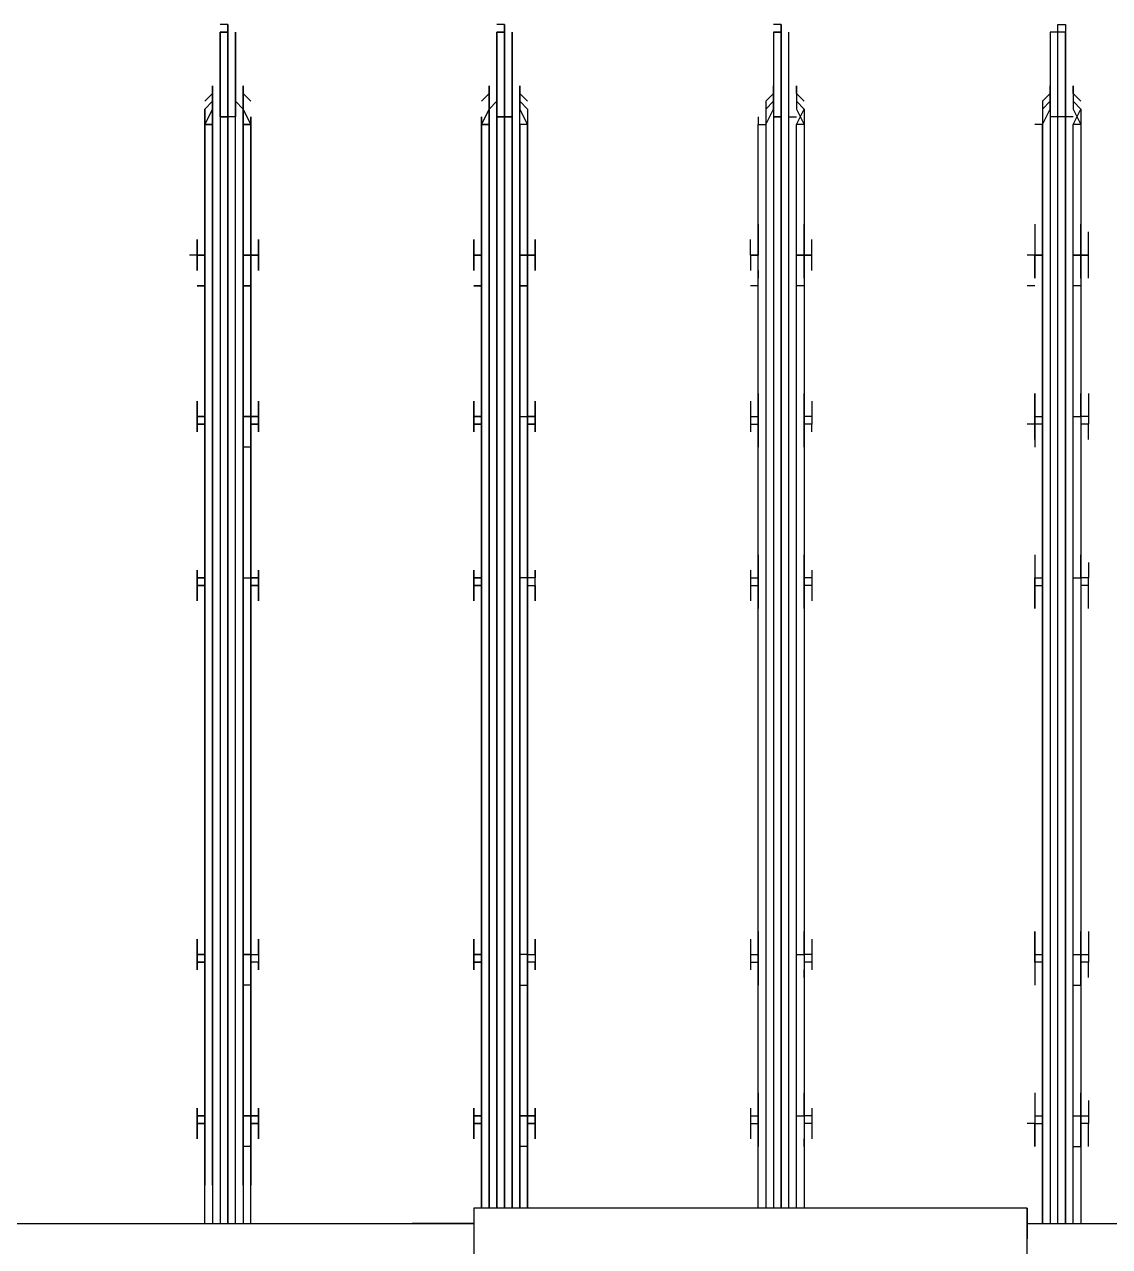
# Model space of a CAD drawing. Header units: metres. Extents: x 530177 to 530565, y 2673484 to 2673812.
# Drawn here: x 530376.4426 to 530376.6379, y 2673647.2931 to 2673647.5131 of the extents above; entities that cross this region are included whole.
import ezdxf

# ---------------------------------------------------------------- set-up
doc = ezdxf.new("R2010")
doc.units = ezdxf.units.M
doc.layers.add('IDT', color=7, linetype='Continuous')

# ---------------------------------------------------------------- blocks, each defined once
blk = doc.blocks.new('IDT')
at = {"layer": 'IDT', "color": 0, "lineweight": 25}
for p, q in [((17.21622, 9.45834), (17.21622, 9.36291)), ((17.3158, 9.36291), (17.3158, 9.45834)), ((17.21622, 9.36291), (17.21622, 9.36844)), ((17.3158, 9.36291), (17.3158, 9.36844)), ((17.21622, 9.36567), (16.90086, 9.36567)), ((17.20653, 9.16788), (17.20653, 9.36567)), ((17.20792, 9.36567), (17.20792, 9.16788)), ((17.2093, 9.1665), (17.2093, 9.36567)), ((17.2093, 9.36567), (17.2093, 9.1665)), ((17.21068, 9.36567), (17.21068, 9.1665)), ((17.21207, 9.1665), (17.21207, 9.36567)), ((17.21345, 9.16788), (17.21345, 9.36567)), ((17.21345, 9.36567), (17.21345, 9.16788)), ((17.78054, 9.36567), (17.3158, 9.36567)), ((17.3158, 9.36567), (17.32687, 9.36567)), ((17.35591, 9.36567), (17.35591, 9.16788)), ((17.3573, 9.16788), (17.3573, 9.36567)), ((17.35868, 9.36567), (17.35868, 9.1665)), ((17.36006, 9.36567), (17.36006, 9.1665)), ((17.36006, 9.1665), (17.36006, 9.36567)), ((17.36145, 9.1665), (17.36145, 9.36567)), ((17.36283, 9.16788), (17.36283, 9.36567)), ((17.36421, 9.36567), (17.36421, 9.16788)), ((17.21622, 9.36291), (17.3158, 9.36291)), ((17.25633, 9.16788), (17.25633, 9.36291)), ((17.25771, 9.36291), (17.25771, 9.16788)), ((17.25909, 9.36291), (17.25909, 9.1665)), ((17.26048, 9.36291), (17.26048, 9.1665)), ((17.26048, 9.1665), (17.26048, 9.36291)), ((17.26186, 9.1665), (17.26186, 9.36291)), ((17.26324, 9.16788), (17.26324, 9.36291)), ((17.26463, 9.36291), (17.26463, 9.16788)), ((17.30612, 9.36291), (17.30612, 9.16788)), ((17.30612, 9.16788), (17.30612, 9.36291)), ((17.3075, 9.16788), (17.3075, 9.36291)), ((17.3075, 9.36291), (17.3075, 9.16788)), ((17.30889, 9.1665), (17.30889, 9.36291)), ((17.30889, 9.36291), (17.30889, 9.1665)), ((17.31027, 9.36291), (17.31027, 9.1665)), ((17.31027, 9.1665), (17.31027, 9.36291)), ((17.31027, 9.36291), (17.31027, 9.1665)), ((17.31027, 9.1665), (17.31027, 9.36291)), ((17.31165, 9.1665), (17.31165, 9.36291)), ((17.31165, 9.36291), (17.31165, 9.1665)), ((17.31304, 9.16788), (17.31304, 9.36291)), ((17.31304, 9.36291), (17.31304, 9.16788)), ((17.31442, 9.16788), (17.31442, 9.36291)), ((17.31442, 9.36291), (17.31442, 9.16788)), ((17.35591, 9.16788), (17.35591, 9.35876)), ((17.3573, 9.35876), (17.3573, 9.16788)), ((17.35868, 9.35876), (17.35868, 9.1665)), ((17.36006, 9.35876), (17.36006, 9.1665)), ((17.36006, 9.1665), (17.36006, 9.35876)), ((17.36145, 9.1665), (17.36145, 9.35876)), ((17.36283, 9.35876), (17.36283, 9.16788)), ((17.36421, 9.16788), (17.36421, 9.35876)), ((17.20515, 9.35184), (17.20515, 9.35046)), ((17.20792, 9.35184), (17.20653, 9.35184)), ((17.20653, 9.35184), (17.20653, 9.34769)), ((17.21483, 9.35184), (17.21483, 9.35046)), ((17.21483, 9.34769), (17.21483, 9.35184)), ((17.25633, 9.34769), (17.25633, 9.35184)), ((17.25633, 9.35184), (17.25633, 9.35046)), ((17.26463, 9.34769), (17.26463, 9.35184)), ((17.26463, 9.35184), (17.26463, 9.35046)), ((17.30612, 9.35184), (17.3075, 9.35184)), ((17.30612, 9.34631), (17.30612, 9.35184)), ((17.30612, 9.35184), (17.30612, 9.35046)), ((17.30612, 9.35046), (17.30612, 9.35184)), ((17.30612, 9.35184), (17.30612, 9.34769)), ((17.31442, 9.35184), (17.31442, 9.34769)), ((17.31442, 9.34769), (17.31442, 9.35184)), ((17.31442, 9.35184), (17.31442, 9.35046)), ((17.31442, 9.35046), (17.31442, 9.35184)), ((17.35591, 9.35184), (17.3573, 9.35184)), ((17.35591, 9.34631), (17.35591, 9.35184)), ((17.35591, 9.35184), (17.35591, 9.35046)), ((17.35591, 9.35046), (17.35591, 9.35184)), ((17.35591, 9.35184), (17.35591, 9.34769)), ((17.36421, 9.35184), (17.36421, 9.35046)), ((17.36421, 9.35046), (17.36421, 9.35184)), ((17.36421, 9.35184), (17.36421, 9.34769)), ((17.36421, 9.34769), (17.36421, 9.35184)), ((17.20515, 9.35046), (17.20515, 9.34769)), ((17.21483, 9.35046), (17.21483, 9.34769)), ((17.25494, 9.34769), (17.25494, 9.35046)), ((17.26601, 9.34769), (17.26601, 9.35046)), ((17.30474, 9.35046), (17.30474, 9.34769)), ((17.30474, 9.34769), (17.30474, 9.35046)), ((17.3158, 9.35046), (17.3158, 9.34769)), ((17.3158, 9.34769), (17.3158, 9.35046)), ((17.35453, 9.35046), (17.35453, 9.34769)), ((17.35453, 9.34769), (17.35453, 9.35046)), ((17.3656, 9.35046), (17.3656, 9.34769)), ((17.3656, 9.34769), (17.3656, 9.35046)), ((17.20515, 9.34631), (17.20515, 9.34769)), ((17.20515, 9.34769), (17.20653, 9.34769)), ((17.20653, 9.34769), (17.20653, 9.34631)), ((17.21483, 9.34769), (17.21345, 9.34769)), ((17.21483, 9.34631), (17.21483, 9.34769)), ((17.21483, 9.34631), (17.21483, 9.34769)), ((17.21483, 9.34769), (17.21622, 9.34769)), ((17.25494, 9.34631), (17.25494, 9.34769)), ((17.25494, 9.34769), (17.25633, 9.34769)), ((17.25633, 9.34631), (17.25633, 9.34769)), ((17.26463, 9.34631), (17.26463, 9.34769)), ((17.26601, 9.34769), (17.26463, 9.34769)), ((17.26601, 9.34631), (17.26601, 9.34769)), ((17.30612, 9.34769), (17.30474, 9.34769)), ((17.30474, 9.34769), (17.30474, 9.34631)), ((17.30474, 9.34631), (17.30474, 9.34769)), ((17.30474, 9.34769), (17.30612, 9.34769)), ((17.30612, 9.34769), (17.30612, 9.34631)), ((17.31442, 9.34631), (17.31442, 9.34769)), ((17.31442, 9.34769), (17.3158, 9.34769)), ((17.3158, 9.34769), (17.31442, 9.34769)), ((17.31442, 9.34769), (17.31442, 9.34631)), ((17.3158, 9.34769), (17.3158, 9.34631)), ((17.3158, 9.34631), (17.3158, 9.34769)), ((17.35591, 9.34769), (17.35453, 9.34769)), ((17.35453, 9.34769), (17.35453, 9.34631)), ((17.35453, 9.34631), (17.35453, 9.34769)), ((17.35453, 9.34769), (17.35591, 9.34769)), ((17.35591, 9.34769), (17.35591, 9.34631)), ((17.36421, 9.34769), (17.3656, 9.34769)), ((17.3656, 9.34769), (17.36421, 9.34769)), ((17.36421, 9.34769), (17.36421, 9.34631)), ((17.36421, 9.34631), (17.36421, 9.34769)), ((17.3656, 9.34769), (17.3656, 9.34631)), ((17.3656, 9.34631), (17.3656, 9.34769)), ((17.20653, 9.34631), (17.20515, 9.34631)), ((17.20515, 9.34493), (17.20515, 9.34631)), ((17.20515, 9.34354), (17.20515, 9.34493)), ((17.20792, 9.34631), (17.20653, 9.34631)), ((17.20653, 9.34631), (17.20653, 9.34216)), ((17.21483, 9.34631), (17.21345, 9.34631)), ((17.21483, 9.34216), (17.21483, 9.34631)), ((17.21483, 9.34493), (17.21483, 9.34631)), ((17.21483, 9.34354), (17.21483, 9.34493)), ((17.25494, 9.34493), (17.25494, 9.34631)), ((17.25494, 9.34631), (17.25633, 9.34631)), ((17.25771, 9.34631), (17.25633, 9.34631)), ((17.25633, 9.34631), (17.25633, 9.34216)), ((17.25633, 9.34493), (17.25633, 9.34354)), ((17.26463, 9.34216), (17.26463, 9.34631)), ((17.26601, 9.34631), (17.26463, 9.34631)), ((17.26463, 9.34354), (17.26463, 9.34493)), ((17.26601, 9.34493), (17.26601, 9.34631)), ((17.30474, 9.34631), (17.30474, 9.34493)), ((17.30474, 9.34493), (17.30474, 9.34631)), ((17.30474, 9.34631), (17.30612, 9.34631)), ((17.30612, 9.34631), (17.30474, 9.34631)), ((17.3075, 9.34631), (17.30612, 9.34631)), ((17.30612, 9.34631), (17.30612, 9.34216)), ((17.30612, 9.34216), (17.30612, 9.34631)), ((17.30612, 9.34631), (17.3075, 9.34631)), ((17.30612, 9.34354), (17.30612, 9.34493)), ((17.30612, 9.34493), (17.30612, 9.34354)), ((17.31442, 9.34631), (17.31442, 9.34216)), ((17.31442, 9.34216), (17.31442, 9.34631)), ((17.31442, 9.34631), (17.3158, 9.34631)), ((17.3158, 9.34631), (17.31442, 9.34631)), ((17.31442, 9.34493), (17.31442, 9.34354)), ((17.31442, 9.34354), (17.31442, 9.34493)), ((17.3158, 9.34631), (17.3158, 9.34493)), ((17.3158, 9.34493), (17.3158, 9.34631)), ((17.35453, 9.34631), (17.35453, 9.34493)), ((17.35453, 9.34493), (17.35453, 9.34631)), ((17.35453, 9.34631), (17.35591, 9.34631)), ((17.35591, 9.34631), (17.35453, 9.34631)), ((17.3573, 9.34631), (17.35591, 9.34631)), ((17.35591, 9.34631), (17.35591, 9.34216)), ((17.35591, 9.34216), (17.35591, 9.34631)), ((17.35591, 9.34631), (17.3573, 9.34631)), ((17.35591, 9.34354), (17.35591, 9.34493)), ((17.35591, 9.34493), (17.35591, 9.34354)), ((17.36421, 9.34631), (17.3656, 9.34631)), ((17.3656, 9.34631), (17.36421, 9.34631)), ((17.36421, 9.34631), (17.36421, 9.34216)), ((17.36421, 9.34216), (17.36421, 9.34631)), ((17.36421, 9.34493), (17.36421, 9.34354)), ((17.36421, 9.34354), (17.36421, 9.34493)), ((17.3656, 9.34631), (17.3656, 9.34493)), ((17.3656, 9.34493), (17.3656, 9.34631)), ((17.20792, 9.3228), (17.20653, 9.3228)), ((17.20653, 9.3228), (17.20653, 9.31865)), ((17.21483, 9.31865), (17.21483, 9.3228)), ((17.25633, 9.31865), (17.25633, 9.3228)), ((17.26463, 9.31865), (17.26463, 9.3228)), ((17.3075, 9.3228), (17.30612, 9.3228)), ((17.30612, 9.3228), (17.30612, 9.31865)), ((17.30612, 9.31865), (17.30612, 9.3228)), ((17.31442, 9.31726), (17.31442, 9.3228)), ((17.31442, 9.3228), (17.31442, 9.31726)), ((17.35591, 9.31865), (17.35591, 9.3228)), ((17.35591, 9.3228), (17.35591, 9.31865)), ((17.35591, 9.3228), (17.3573, 9.3228)), ((17.36421, 9.3228), (17.36421, 9.31865)), ((17.36421, 9.31865), (17.36421, 9.3228)), ((17.20515, 9.32141), (17.20515, 9.32003)), ((17.21483, 9.32003), (17.21483, 9.32141)), ((17.25633, 9.32141), (17.25633, 9.32003)), ((17.26463, 9.32003), (17.26463, 9.32141)), ((17.30612, 9.32003), (17.30612, 9.32141)), ((17.30612, 9.32141), (17.30612, 9.32003)), ((17.31442, 9.32141), (17.31442, 9.32003)), ((17.31442, 9.32003), (17.31442, 9.32141)), ((17.35591, 9.32003), (17.35591, 9.32141)), ((17.35591, 9.32141), (17.35591, 9.32003)), ((17.36421, 9.32141), (17.36421, 9.32003)), ((17.36421, 9.32003), (17.36421, 9.32141)), ((17.20515, 9.32003), (17.20515, 9.31865)), ((17.20515, 9.31726), (17.20515, 9.31865)), ((17.20515, 9.31865), (17.20653, 9.31865)), ((17.20653, 9.31865), (17.20653, 9.31726)), ((17.21345, 9.31865), (17.21483, 9.31865)), ((17.21483, 9.31865), (17.21483, 9.32003)), ((17.21483, 9.31865), (17.21483, 9.31726)), ((17.21483, 9.31726), (17.21483, 9.31865)), ((17.25494, 9.31865), (17.25494, 9.32003)), ((17.25494, 9.31726), (17.25494, 9.31865)), ((17.25494, 9.31865), (17.25633, 9.31865)), ((17.25633, 9.31726), (17.25633, 9.31865)), ((17.26463, 9.31726), (17.26463, 9.31865)), ((17.26601, 9.31865), (17.26463, 9.31865)), ((17.26601, 9.31865), (17.26601, 9.32003)), ((17.26601, 9.31726), (17.26601, 9.31865)), ((17.30474, 9.32003), (17.30474, 9.31865)), ((17.30474, 9.31865), (17.30474, 9.32003)), ((17.30474, 9.31726), (17.30474, 9.31865)), ((17.30474, 9.31865), (17.30612, 9.31865)), ((17.30474, 9.31726), (17.30474, 9.31865)), ((17.30474, 9.31865), (17.30612, 9.31865)), ((17.30612, 9.31865), (17.30612, 9.31726)), ((17.30612, 9.31865), (17.30612, 9.31726)), ((17.31442, 9.31865), (17.3158, 9.31865)), ((17.3158, 9.31865), (17.31442, 9.31865)), ((17.3158, 9.32003), (17.3158, 9.31865)), ((17.3158, 9.31865), (17.3158, 9.32003)), ((17.3158, 9.31865), (17.3158, 9.31726)), ((17.3158, 9.31726), (17.3158, 9.31865)), ((17.35453, 9.32003), (17.35453, 9.31865)), ((17.35453, 9.31865), (17.35453, 9.32003)), ((17.35453, 9.31726), (17.35453, 9.31865)), ((17.35453, 9.31865), (17.35591, 9.31865)), ((17.35453, 9.31726), (17.35453, 9.31865)), ((17.35453, 9.31865), (17.35591, 9.31865)), ((17.35591, 9.31865), (17.35591, 9.31726)), ((17.35591, 9.31865), (17.35591, 9.31726)), ((17.36421, 9.31311), (17.36421, 9.31865)), ((17.36421, 9.31865), (17.3656, 9.31865)), ((17.3656, 9.31865), (17.36421, 9.31865)), ((17.36421, 9.31865), (17.36421, 9.31726)), ((17.3656, 9.32003), (17.3656, 9.31865)), ((17.3656, 9.31865), (17.3656, 9.32003)), ((17.3656, 9.31865), (17.3656, 9.31726)), ((17.3656, 9.31726), (17.3656, 9.31865)), ((17.20653, 9.31726), (17.20515, 9.31726)), ((17.20515, 9.3145), (17.20515, 9.31726)), ((17.20792, 9.31726), (17.20653, 9.31726)), ((17.20653, 9.31726), (17.20653, 9.31311)), ((17.21483, 9.31726), (17.21345, 9.31726)), ((17.21483, 9.31726), (17.21483, 9.3145)), ((17.21483, 9.31311), (17.21483, 9.31726)), ((17.25494, 9.3145), (17.25494, 9.31726)), ((17.25494, 9.31726), (17.25633, 9.31726)), ((17.25771, 9.31726), (17.25633, 9.31726)), ((17.25633, 9.31726), (17.25633, 9.31311)), ((17.26463, 9.31311), (17.26463, 9.31726)), ((17.26601, 9.31726), (17.26463, 9.31726)), ((17.26601, 9.3145), (17.26601, 9.31726)), ((17.30612, 9.31726), (17.30474, 9.31726)), ((17.30474, 9.31726), (17.30474, 9.3145)), ((17.30474, 9.3145), (17.30474, 9.31726)), ((17.30612, 9.31726), (17.30474, 9.31726)), ((17.30612, 9.31726), (17.3075, 9.31726)), ((17.30612, 9.31726), (17.30612, 9.31311)), ((17.30612, 9.31311), (17.30612, 9.31726)), ((17.31442, 9.31726), (17.31442, 9.31311)), ((17.31442, 9.31311), (17.31442, 9.31726)), ((17.31442, 9.31726), (17.3158, 9.31726)), ((17.3158, 9.31726), (17.31442, 9.31726)), ((17.3158, 9.31726), (17.3158, 9.3145)), ((17.3158, 9.3145), (17.3158, 9.31726)), ((17.35591, 9.31726), (17.35453, 9.31726)), ((17.35453, 9.31726), (17.35453, 9.3145)), ((17.35453, 9.3145), (17.35453, 9.31726)), ((17.35591, 9.31726), (17.35453, 9.31726)), ((17.3573, 9.31726), (17.35591, 9.31726)), ((17.35591, 9.31726), (17.3573, 9.31726)), ((17.35591, 9.31311), (17.35591, 9.31726)), ((17.35591, 9.31726), (17.35591, 9.31311)), ((17.36421, 9.31726), (17.36421, 9.31311)), ((17.36421, 9.31726), (17.3656, 9.31726)), ((17.3656, 9.31726), (17.36421, 9.31726)), ((17.3656, 9.31726), (17.3656, 9.3145)), ((17.3656, 9.3145), (17.3656, 9.31726)), ((17.20515, 9.31311), (17.20515, 9.3145)), ((17.21483, 9.3145), (17.21483, 9.31311)), ((17.25633, 9.31311), (17.25633, 9.3145)), ((17.26463, 9.3145), (17.26463, 9.31311)), ((17.30612, 9.31311), (17.30612, 9.3145)), ((17.30612, 9.3145), (17.30612, 9.31311)), ((17.31442, 9.31311), (17.31442, 9.3145)), ((17.31442, 9.3145), (17.31442, 9.31311)), ((17.35591, 9.31311), (17.35591, 9.3145)), ((17.35591, 9.3145), (17.35591, 9.31311)), ((17.36421, 9.31311), (17.36421, 9.3145)), ((17.36421, 9.3145), (17.36421, 9.31311)), ((17.20515, 9.25502), (17.20515, 9.25364)), ((17.20653, 9.25087), (17.20653, 9.25502)), ((17.21483, 9.25087), (17.21483, 9.25502)), ((17.21483, 9.25502), (17.21483, 9.25364)), ((17.25633, 9.25364), (17.25633, 9.25502)), ((17.25633, 9.25502), (17.25633, 9.25087)), ((17.26463, 9.25087), (17.26463, 9.25502)), ((17.26463, 9.25502), (17.26463, 9.25364)), ((17.30612, 9.25087), (17.30612, 9.25502)), ((17.30612, 9.25502), (17.30612, 9.25364)), ((17.30612, 9.25364), (17.30612, 9.25502)), ((17.30612, 9.25502), (17.30612, 9.25087)), ((17.31442, 9.25502), (17.31442, 9.25364)), ((17.31442, 9.25364), (17.31442, 9.25502)), ((17.31442, 9.25087), (17.31442, 9.25502)), ((17.31442, 9.25502), (17.31442, 9.24949)), ((17.35591, 9.25087), (17.35591, 9.25502)), ((17.35591, 9.25502), (17.35591, 9.25364)), ((17.35591, 9.25364), (17.35591, 9.25502)), ((17.35591, 9.25502), (17.35591, 9.25087)), ((17.36421, 9.25502), (17.36421, 9.25364)), ((17.36421, 9.25364), (17.36421, 9.25502)), ((17.36421, 9.24949), (17.36421, 9.25502)), ((17.36421, 9.25502), (17.36421, 9.24949)), ((17.20515, 9.25364), (17.20515, 9.25087)), ((17.21483, 9.25364), (17.21483, 9.24949)), ((17.25494, 9.25087), (17.25494, 9.25364)), ((17.26601, 9.25087), (17.26601, 9.25364)), ((17.30474, 9.25087), (17.30474, 9.25364)), ((17.30474, 9.25364), (17.30474, 9.25087)), ((17.3158, 9.25364), (17.3158, 9.25087)), ((17.3158, 9.25087), (17.3158, 9.25364)), ((17.35453, 9.25364), (17.35453, 9.25087)), ((17.35453, 9.25087), (17.35453, 9.25364)), ((17.3656, 9.25364), (17.3656, 9.25087)), ((17.3656, 9.25087), (17.3656, 9.25364)), ((17.20515, 9.25087), (17.20515, 9.24949)), ((17.20515, 9.25087), (17.20653, 9.25087)), ((17.20653, 9.24949), (17.20653, 9.25087)), ((17.21483, 9.25087), (17.21345, 9.25087)), ((17.21483, 9.24949), (17.21483, 9.25087)), ((17.25494, 9.24949), (17.25494, 9.25087)), ((17.25494, 9.25087), (17.25633, 9.25087)), ((17.25633, 9.25087), (17.25633, 9.24949)), ((17.26463, 9.24949), (17.26463, 9.25087)), ((17.26601, 9.25087), (17.26463, 9.25087)), ((17.26601, 9.24949), (17.26601, 9.25087)), ((17.30612, 9.25087), (17.30474, 9.25087)), ((17.30474, 9.25087), (17.30474, 9.24949)), ((17.30612, 9.25087), (17.30474, 9.25087)), ((17.30474, 9.25087), (17.30474, 9.24949)), ((17.30612, 9.24949), (17.30612, 9.25087)), ((17.30612, 9.24949), (17.30612, 9.25087)), ((17.31442, 9.24949), (17.31442, 9.25087)), ((17.31442, 9.25087), (17.3158, 9.25087)), ((17.3158, 9.25087), (17.31442, 9.25087)), ((17.3158, 9.25087), (17.3158, 9.24949)), ((17.3158, 9.24949), (17.3158, 9.25087)), ((17.35591, 9.25087), (17.35453, 9.25087)), ((17.35453, 9.25087), (17.35453, 9.24949)), ((17.35453, 9.24949), (17.35453, 9.25087)), ((17.35453, 9.25087), (17.35591, 9.25087)), ((17.35591, 9.24949), (17.35591, 9.25087)), ((17.35591, 9.25087), (17.35591, 9.24949)), ((17.36421, 9.25087), (17.3656, 9.25087)), ((17.3656, 9.25087), (17.36421, 9.25087)), ((17.3656, 9.25087), (17.3656, 9.24949)), ((17.3656, 9.24949), (17.3656, 9.25087)), ((17.20515, 9.24949), (17.20653, 9.24949)), ((17.20515, 9.24811), (17.20515, 9.24949)), ((17.20515, 9.24672), (17.20515, 9.24811)), ((17.20792, 9.24949), (17.20653, 9.24949)), ((17.20653, 9.24949), (17.20653, 9.24534)), ((17.21483, 9.24949), (17.21345, 9.24949)), ((17.21483, 9.24534), (17.21483, 9.24949)), ((17.21483, 9.24811), (17.21483, 9.24949)), ((17.21483, 9.24672), (17.21483, 9.24811)), ((17.25494, 9.24811), (17.25494, 9.24949)), ((17.25494, 9.24949), (17.25633, 9.24949)), ((17.25633, 9.24949), (17.25633, 9.24534)), ((17.25633, 9.24811), (17.25633, 9.24672)), ((17.26463, 9.24534), (17.26463, 9.24949)), ((17.26601, 9.24949), (17.26463, 9.24949)), ((17.26463, 9.24672), (17.26463, 9.24811)), ((17.26601, 9.24811), (17.26601, 9.24949)), ((17.30474, 9.24949), (17.30474, 9.24811)), ((17.30474, 9.24811), (17.30474, 9.24949)), ((17.30474, 9.24949), (17.30612, 9.24949)), ((17.30474, 9.24949), (17.30612, 9.24949)), ((17.30612, 9.24949), (17.30612, 9.24534)), ((17.30612, 9.24534), (17.30612, 9.24949)), ((17.30612, 9.24949), (17.3075, 9.24949)), ((17.30612, 9.24672), (17.30612, 9.24811)), ((17.30612, 9.24811), (17.30612, 9.24672)), ((17.31442, 9.24949), (17.31442, 9.24534)), ((17.31442, 9.24534), (17.31442, 9.24949)), ((17.31442, 9.24949), (17.3158, 9.24949)), ((17.3158, 9.24949), (17.31442, 9.24949)), ((17.31442, 9.24811), (17.31442, 9.24672)), ((17.31442, 9.24672), (17.31442, 9.24811)), ((17.3158, 9.24949), (17.3158, 9.24811)), ((17.3158, 9.24811), (17.3158, 9.24949)), ((17.35591, 9.24949), (17.35453, 9.24949)), ((17.35453, 9.24949), (17.35453, 9.24811)), ((17.35453, 9.24811), (17.35453, 9.24949)), ((17.35453, 9.24949), (17.35591, 9.24949)), ((17.3573, 9.24949), (17.35591, 9.24949)), ((17.35591, 9.24949), (17.35591, 9.24534)), ((17.35591, 9.24534), (17.35591, 9.24949)), ((17.35591, 9.24672), (17.35591, 9.24811)), ((17.35591, 9.24811), (17.35591, 9.24672)), ((17.36421, 9.24949), (17.36421, 9.24534)), ((17.36421, 9.24534), (17.36421, 9.24949)), ((17.36421, 9.24949), (17.3656, 9.24949)), ((17.3656, 9.24949), (17.36421, 9.24949)), ((17.36421, 9.24811), (17.36421, 9.24672)), ((17.36421, 9.24672), (17.36421, 9.24811)), ((17.3656, 9.24949), (17.3656, 9.24811)), ((17.3656, 9.24811), (17.3656, 9.24949)), ((17.20653, 9.22044), (17.20653, 9.22598)), ((17.21483, 9.22183), (17.21483, 9.22598)), ((17.25633, 9.22598), (17.25633, 9.22183)), ((17.26463, 9.22183), (17.26463, 9.22598)), ((17.30612, 9.22183), (17.30612, 9.22598)), ((17.30612, 9.22598), (17.30612, 9.22044)), ((17.31442, 9.22183), (17.31442, 9.22598)), ((17.31442, 9.22598), (17.31442, 9.22044)), ((17.35591, 9.22598), (17.35591, 9.22183)), ((17.35591, 9.22183), (17.35591, 9.22598)), ((17.35591, 9.22598), (17.3573, 9.22598)), ((17.36421, 9.22183), (17.36421, 9.22598)), ((17.36421, 9.22598), (17.36421, 9.22183)), ((17.20515, 9.22459), (17.20515, 9.22321)), ((17.21483, 9.22459), (17.21483, 9.22321)), ((17.25633, 9.22459), (17.25633, 9.22321)), ((17.26463, 9.22321), (17.26463, 9.22459)), ((17.30612, 9.22321), (17.30612, 9.22459)), ((17.30612, 9.22459), (17.30612, 9.22321)), ((17.31442, 9.22459), (17.31442, 9.22321)), ((17.31442, 9.22321), (17.31442, 9.22459)), ((17.35591, 9.22321), (17.35591, 9.22459)), ((17.35591, 9.22459), (17.35591, 9.22321)), ((17.36421, 9.22459), (17.36421, 9.22321)), ((17.36421, 9.22321), (17.36421, 9.22459)), ((17.20515, 9.22321), (17.20515, 9.22183)), ((17.20515, 9.22183), (17.20653, 9.22183)), ((17.20515, 9.22044), (17.20515, 9.22183)), ((17.21345, 9.22183), (17.21483, 9.22183)), ((17.21483, 9.22321), (17.21483, 9.22183)), ((17.21483, 9.22183), (17.21483, 9.22044)), ((17.21483, 9.22044), (17.21483, 9.22183)), ((17.21483, 9.22183), (17.21622, 9.22183)), ((17.25494, 9.22321), (17.25494, 9.22183)), ((17.25494, 9.22183), (17.25633, 9.22183)), ((17.25494, 9.22044), (17.25494, 9.22183)), ((17.25633, 9.22183), (17.25633, 9.22044)), ((17.26463, 9.22044), (17.26463, 9.22183)), ((17.26601, 9.22183), (17.26463, 9.22183)), ((17.26601, 9.22183), (17.26601, 9.22321)), ((17.26601, 9.22044), (17.26601, 9.22183)), ((17.30474, 9.22183), (17.30474, 9.22321)), ((17.30474, 9.22321), (17.30474, 9.22183)), ((17.30612, 9.22183), (17.30474, 9.22183)), ((17.30474, 9.22183), (17.30474, 9.22044)), ((17.30474, 9.22044), (17.30474, 9.22183)), ((17.30474, 9.22183), (17.30612, 9.22183)), ((17.30612, 9.22044), (17.30612, 9.22183)), ((17.31442, 9.22044), (17.31442, 9.22183)), ((17.31442, 9.22183), (17.3158, 9.22183)), ((17.3158, 9.22183), (17.31442, 9.22183)), ((17.3158, 9.22321), (17.3158, 9.22183)), ((17.3158, 9.22183), (17.3158, 9.22321)), ((17.3158, 9.22183), (17.3158, 9.22044)), ((17.3158, 9.22044), (17.3158, 9.22183)), ((17.35453, 9.22183), (17.35453, 9.22321)), ((17.35453, 9.22321), (17.35453, 9.22183)), ((17.35591, 9.22183), (17.35453, 9.22183)), ((17.35453, 9.22183), (17.35453, 9.22044)), ((17.35453, 9.22044), (17.35453, 9.22183)), ((17.35453, 9.22183), (17.35591, 9.22183)), ((17.35591, 9.22183), (17.35591, 9.22044)), ((17.35591, 9.22044), (17.35591, 9.22183)), ((17.36421, 9.22044), (17.36421, 9.22183)), ((17.36421, 9.22183), (17.36421, 9.22044)), ((17.36421, 9.22183), (17.3656, 9.22183)), ((17.3656, 9.22183), (17.36421, 9.22183)), ((17.3656, 9.22183), (17.3656, 9.22321)), ((17.3656, 9.22321), (17.3656, 9.22183)), ((17.3656, 9.22183), (17.3656, 9.22044)), ((17.3656, 9.22044), (17.3656, 9.22183)), ((17.20515, 9.21768), (17.20515, 9.22044)), ((17.20515, 9.22044), (17.20653, 9.22044)), ((17.20792, 9.22044), (17.20653, 9.22044)), ((17.20653, 9.22044), (17.20653, 9.21629)), ((17.21483, 9.22044), (17.21345, 9.22044)), ((17.21483, 9.22044), (17.21483, 9.21768)), ((17.21483, 9.21629), (17.21483, 9.22044)), ((17.25494, 9.21768), (17.25494, 9.22044)), ((17.25494, 9.22044), (17.25633, 9.22044)), ((17.25633, 9.22044), (17.25633, 9.21629)), ((17.26463, 9.21629), (17.26463, 9.22044)), ((17.26601, 9.22044), (17.26463, 9.22044)), ((17.26601, 9.21768), (17.26601, 9.22044)), ((17.30612, 9.22044), (17.30474, 9.22044)), ((17.30474, 9.22044), (17.30474, 9.21768)), ((17.30474, 9.21768), (17.30474, 9.22044)), ((17.30474, 9.22044), (17.30612, 9.22044)), ((17.3075, 9.22044), (17.30612, 9.22044)), ((17.30612, 9.22044), (17.30612, 9.21629)), ((17.30612, 9.21629), (17.30612, 9.22044)), ((17.31442, 9.22044), (17.31442, 9.21629)), ((17.31442, 9.21629), (17.31442, 9.22044)), ((17.31442, 9.22044), (17.3158, 9.22044)), ((17.3158, 9.22044), (17.31442, 9.22044)), ((17.3158, 9.22044), (17.3158, 9.21768)), ((17.3158, 9.21768), (17.3158, 9.22044)), ((17.35453, 9.22044), (17.35453, 9.21768)), ((17.35453, 9.21768), (17.35453, 9.22044)), ((17.35453, 9.22044), (17.35591, 9.22044)), ((17.35591, 9.22044), (17.35453, 9.22044)), ((17.35591, 9.22044), (17.35591, 9.21629)), ((17.35591, 9.21629), (17.35591, 9.22044)), ((17.35591, 9.22044), (17.3573, 9.22044)), ((17.3573, 9.22044), (17.35591, 9.22044)), ((17.36421, 9.22044), (17.36421, 9.21629)), ((17.36421, 9.21629), (17.36421, 9.22044)), ((17.36421, 9.22044), (17.3656, 9.22044)), ((17.3656, 9.22044), (17.36421, 9.22044)), ((17.3656, 9.22044), (17.3656, 9.21768)), ((17.3656, 9.21768), (17.3656, 9.22044)), ((17.20515, 9.21629), (17.20515, 9.21768)), ((17.21483, 9.21768), (17.21483, 9.21629)), ((17.25633, 9.21629), (17.25633, 9.21768)), ((17.26463, 9.21768), (17.26463, 9.21629)), ((17.30612, 9.21629), (17.30612, 9.21768)), ((17.30612, 9.21768), (17.30612, 9.21629)), ((17.31442, 9.21629), (17.31442, 9.21768)), ((17.31442, 9.21768), (17.31442, 9.21629)), ((17.35591, 9.21629), (17.35591, 9.21768)), ((17.35591, 9.21768), (17.35591, 9.21629)), ((17.36421, 9.21629), (17.36421, 9.21768)), ((17.36421, 9.21768), (17.36421, 9.21629)), ((17.20515, 9.19555), (17.20515, 9.19416)), ((17.20653, 9.19693), (17.20792, 9.19693)), ((17.20653, 9.19555), (17.20653, 9.1914)), ((17.21483, 9.19693), (17.21622, 9.19693)), ((17.21483, 9.1914), (17.21483, 9.19555)), ((17.21483, 9.19555), (17.21483, 9.19416)), ((17.25633, 9.19693), (17.25771, 9.19693)), ((17.25633, 9.19416), (17.25633, 9.19555)), ((17.25633, 9.19555), (17.25633, 9.1914)), ((17.26463, 9.19693), (17.26601, 9.19693)), ((17.26463, 9.19416), (17.26463, 9.19555)), ((17.26463, 9.19555), (17.26463, 9.1914)), ((17.3075, 9.19693), (17.30612, 9.19693)), ((17.30612, 9.19693), (17.3075, 9.19693)), ((17.30612, 9.1914), (17.30612, 9.19555)), ((17.30612, 9.19555), (17.30612, 9.1914)), ((17.30612, 9.19416), (17.30612, 9.19555)), ((17.30612, 9.19555), (17.30612, 9.19416)), ((17.3158, 9.19693), (17.31442, 9.19693)), ((17.31442, 9.19693), (17.3158, 9.19693)), ((17.31442, 9.19555), (17.31442, 9.19416)), ((17.31442, 9.19416), (17.31442, 9.19555)), ((17.31442, 9.1914), (17.31442, 9.19555)), ((17.31442, 9.19555), (17.31442, 9.18586)), ((17.3573, 9.19693), (17.35591, 9.19693)), ((17.35591, 9.19693), (17.3573, 9.19693)), ((17.35591, 9.1914), (17.35591, 9.19555)), ((17.35591, 9.19555), (17.35591, 9.19416)), ((17.35591, 9.19416), (17.35591, 9.19555)), ((17.35591, 9.19555), (17.35591, 9.1914)), ((17.3656, 9.19693), (17.36421, 9.19693)), ((17.36421, 9.19693), (17.3656, 9.19693)), ((17.36421, 9.19555), (17.36421, 9.1914)), ((17.36421, 9.18586), (17.36421, 9.19555)), ((17.36421, 9.19555), (17.36421, 9.19416)), ((17.36421, 9.19416), (17.36421, 9.19555)), ((17.20515, 9.19416), (17.20515, 9.1914)), ((17.21483, 9.19416), (17.21483, 9.1914)), ((17.25494, 9.19416), (17.25494, 9.1914)), ((17.26601, 9.1914), (17.26601, 9.19416)), ((17.30474, 9.1914), (17.30474, 9.19416)), ((17.30474, 9.19416), (17.30474, 9.1914)), ((17.3158, 9.19416), (17.3158, 9.1914)), ((17.3158, 9.1914), (17.3158, 9.19416)), ((17.35453, 9.1914), (17.35453, 9.19416)), ((17.35453, 9.19416), (17.35453, 9.1914)), ((17.3656, 9.19416), (17.3656, 9.1914)), ((17.3656, 9.1914), (17.3656, 9.19416)), ((17.20515, 9.1914), (17.20653, 9.1914)), ((17.20653, 9.1914), (17.20515, 9.1914)), ((17.20515, 9.1914), (17.20515, 9.18863)), ((17.20653, 9.1914), (17.20792, 9.1914)), ((17.20792, 9.1914), (17.20653, 9.1914)), ((17.20653, 9.1914), (17.20653, 9.18586)), ((17.21483, 9.1914), (17.21345, 9.1914)), ((17.21345, 9.1914), (17.21483, 9.1914)), ((17.21483, 9.18586), (17.21483, 9.1914)), ((17.21483, 9.18863), (17.21483, 9.1914)), ((17.21483, 9.1914), (17.21622, 9.1914)), ((17.25494, 9.1914), (17.25633, 9.1914)), ((17.25633, 9.1914), (17.25494, 9.1914)), ((17.25494, 9.1914), (17.25494, 9.18863)), ((17.25633, 9.1914), (17.25633, 9.18586)), ((17.25771, 9.1914), (17.25633, 9.1914)), ((17.25633, 9.1914), (17.25771, 9.1914)), ((17.26463, 9.18586), (17.26463, 9.1914)), ((17.26463, 9.1914), (17.26601, 9.1914)), ((17.26601, 9.1914), (17.26463, 9.1914)), ((17.26463, 9.1914), (17.26601, 9.1914)), ((17.26601, 9.1914), (17.26601, 9.18863)), ((17.30474, 9.1914), (17.30612, 9.1914)), ((17.30612, 9.1914), (17.30474, 9.1914)), ((17.30474, 9.1914), (17.30474, 9.18863)), ((17.30474, 9.18863), (17.30474, 9.1914)), ((17.30474, 9.1914), (17.30612, 9.1914)), ((17.30612, 9.1914), (17.30474, 9.1914)), ((17.30474, 9.1914), (17.30612, 9.1914)), ((17.30612, 9.1914), (17.3075, 9.1914)), ((17.3075, 9.1914), (17.30612, 9.1914)), ((17.30612, 9.1914), (17.3075, 9.1914)), ((17.3075, 9.1914), (17.30612, 9.1914)), ((17.30612, 9.18586), (17.30612, 9.1914)), ((17.30612, 9.1914), (17.30612, 9.18586)), ((17.3158, 9.1914), (17.31442, 9.1914)), ((17.31442, 9.1914), (17.3158, 9.1914)), ((17.3158, 9.1914), (17.31442, 9.1914)), ((17.31442, 9.1914), (17.3158, 9.1914)), ((17.31442, 9.1914), (17.3158, 9.1914)), ((17.3158, 9.1914), (17.31442, 9.1914)), ((17.31442, 9.18586), (17.31442, 9.1914)), ((17.3158, 9.1914), (17.3158, 9.18863)), ((17.3158, 9.18863), (17.3158, 9.1914)), ((17.35453, 9.1914), (17.35591, 9.1914)), ((17.35591, 9.1914), (17.35453, 9.1914)), ((17.35453, 9.1914), (17.35453, 9.18863)), ((17.35453, 9.18863), (17.35453, 9.1914)), ((17.35453, 9.1914), (17.35591, 9.1914)), ((17.35591, 9.1914), (17.35453, 9.1914)), ((17.35591, 9.1914), (17.3573, 9.1914)), ((17.35591, 9.1914), (17.3573, 9.1914)), ((17.3573, 9.1914), (17.35591, 9.1914)), ((17.35591, 9.1914), (17.35591, 9.18586)), ((17.35591, 9.18586), (17.35591, 9.1914)), ((17.36421, 9.1914), (17.36421, 9.18586)), ((17.3656, 9.1914), (17.36421, 9.1914)), ((17.36421, 9.1914), (17.3656, 9.1914)), ((17.3656, 9.1914), (17.36421, 9.1914)), ((17.36421, 9.1914), (17.3656, 9.1914)), ((17.3656, 9.1914), (17.36421, 9.1914)), ((17.36421, 9.1914), (17.3656, 9.1914)), ((17.3656, 9.1914), (17.3656, 9.18863)), ((17.3656, 9.18863), (17.3656, 9.1914)), ((17.3656, 9.1914), (17.36698, 9.1914)), ((17.20515, 9.18863), (17.20515, 9.18725)), ((17.21483, 9.18725), (17.21483, 9.18863)), ((17.25633, 9.18863), (17.25633, 9.18725)), ((17.26463, 9.18725), (17.26463, 9.18863)), ((17.30612, 9.18725), (17.30612, 9.18863)), ((17.30612, 9.18863), (17.30612, 9.18725)), ((17.31442, 9.18863), (17.31442, 9.18725)), ((17.31442, 9.18725), (17.31442, 9.18863)), ((17.35591, 9.18725), (17.35591, 9.18863)), ((17.35591, 9.18863), (17.35591, 9.18725)), ((17.36421, 9.18863), (17.36421, 9.18725)), ((17.36421, 9.18725), (17.36421, 9.18863)), ((17.20792, 9.16512), (17.20653, 9.16788)), ((17.20653, 9.16788), (17.20792, 9.16788)), ((17.20792, 9.16788), (17.20653, 9.16512)), ((17.20653, 9.1665), (17.20653, 9.16788)), ((17.20653, 9.16512), (17.20653, 9.1665)), ((17.20792, 9.1665), (17.2093, 9.1665)), ((17.2093, 9.1665), (17.21068, 9.1665)), ((17.2093, 9.1499), (17.2093, 9.1665)), ((17.2093, 9.1665), (17.2093, 9.15129)), ((17.21068, 9.1665), (17.21207, 9.1665)), ((17.21068, 9.1665), (17.21068, 9.1499)), ((17.21345, 9.16788), (17.21207, 9.16512)), ((17.21207, 9.15129), (17.21207, 9.1665)), ((17.21345, 9.1665), (17.21345, 9.16788)), ((17.21345, 9.16373), (17.21345, 9.16788)), ((17.21345, 9.16788), (17.21483, 9.16788)), ((17.21345, 9.16512), (17.21345, 9.1665)), ((17.25771, 9.16512), (17.25633, 9.16788)), ((17.25633, 9.16788), (17.25771, 9.16788)), ((17.25771, 9.16788), (17.25633, 9.16512)), ((17.25633, 9.1665), (17.25633, 9.16788)), ((17.25633, 9.16512), (17.25633, 9.1665)), ((17.25909, 9.1665), (17.25771, 9.1665)), ((17.25909, 9.1665), (17.25909, 9.15129)), ((17.26186, 9.1665), (17.26048, 9.1665)), ((17.26048, 9.1665), (17.26186, 9.1665)), ((17.26048, 9.1665), (17.26048, 9.1499)), ((17.26048, 9.1499), (17.26048, 9.1665)), ((17.26324, 9.16788), (17.26186, 9.16512)), ((17.26186, 9.15129), (17.26186, 9.1665)), ((17.26463, 9.16788), (17.26324, 9.16788)), ((17.26324, 9.16373), (17.26324, 9.16788)), ((17.26324, 9.16512), (17.26324, 9.1665)), ((17.26463, 9.1665), (17.26463, 9.16788)), ((17.30612, 9.16788), (17.3075, 9.16512)), ((17.3075, 9.16512), (17.30612, 9.16788)), ((17.30612, 9.16788), (17.3075, 9.16788)), ((17.30612, 9.1665), (17.30612, 9.16788)), ((17.30612, 9.16788), (17.3075, 9.16788)), ((17.30612, 9.1665), (17.30612, 9.16788)), ((17.30612, 9.16512), (17.30612, 9.1665)), ((17.30612, 9.16512), (17.30612, 9.1665)), ((17.3075, 9.16788), (17.3075, 9.16373)), ((17.3075, 9.16788), (17.3075, 9.16373)), ((17.31027, 9.1665), (17.30889, 9.1665)), ((17.30889, 9.1665), (17.31027, 9.1665)), ((17.30889, 9.1665), (17.30889, 9.15129)), ((17.30889, 9.15129), (17.30889, 9.1665)), ((17.31165, 9.1665), (17.31027, 9.1665)), ((17.31027, 9.1665), (17.31165, 9.1665)), ((17.31027, 9.1665), (17.31165, 9.1665)), ((17.31027, 9.1499), (17.31027, 9.1665)), ((17.31027, 9.1665), (17.31027, 9.1499)), ((17.31027, 9.1665), (17.31165, 9.1665)), ((17.31027, 9.1665), (17.31027, 9.1499)), ((17.31027, 9.1499), (17.31027, 9.1665)), ((17.31165, 9.15129), (17.31165, 9.1665)), ((17.31165, 9.1665), (17.31165, 9.15129)), ((17.31442, 9.16788), (17.31304, 9.16788)), ((17.31304, 9.16788), (17.31304, 9.16373)), ((17.31304, 9.16373), (17.31304, 9.16788)), ((17.31304, 9.16788), (17.31442, 9.16788)), ((17.31442, 9.16788), (17.31304, 9.16512)), ((17.31304, 9.16512), (17.31442, 9.16788)), ((17.31304, 9.1665), (17.31304, 9.16512)), ((17.31304, 9.16512), (17.31304, 9.1665)), ((17.31442, 9.16788), (17.31442, 9.1665)), ((17.31442, 9.1665), (17.31442, 9.16788)), ((17.35591, 9.16788), (17.3573, 9.16512)), ((17.3573, 9.16512), (17.35591, 9.16788)), ((17.3573, 9.16788), (17.35591, 9.16788)), ((17.35591, 9.16788), (17.35591, 9.1665)), ((17.35591, 9.1665), (17.35591, 9.16788)), ((17.35591, 9.16788), (17.3573, 9.16788)), ((17.3573, 9.16373), (17.3573, 9.16788)), ((17.3573, 9.16788), (17.3573, 9.16373)), ((17.3573, 9.16512), (17.3573, 9.1665)), ((17.3573, 9.1665), (17.3573, 9.16512)), ((17.35868, 9.1665), (17.36006, 9.1665)), ((17.35868, 9.1665), (17.35868, 9.15129)), ((17.35868, 9.15129), (17.35868, 9.1665)), ((17.35868, 9.1665), (17.36006, 9.1665)), ((17.36006, 9.1665), (17.36006, 9.1499)), ((17.36006, 9.1499), (17.36006, 9.1665)), ((17.36006, 9.1665), (17.36145, 9.1665)), ((17.36006, 9.1665), (17.36145, 9.1665)), ((17.36145, 9.1665), (17.36006, 9.1665)), ((17.36006, 9.1665), (17.36145, 9.1665)), ((17.36006, 9.1499), (17.36006, 9.1665)), ((17.36006, 9.1665), (17.36006, 9.1499)), ((17.36145, 9.1665), (17.36145, 9.15129)), ((17.36145, 9.15129), (17.36145, 9.1665)), ((17.36283, 9.16373), (17.36283, 9.16788)), ((17.36283, 9.16788), (17.36421, 9.16788)), ((17.36421, 9.16788), (17.36283, 9.16512)), ((17.36283, 9.16512), (17.36421, 9.16788)), ((17.36421, 9.16788), (17.36283, 9.16788)), ((17.36283, 9.16788), (17.36283, 9.16373)), ((17.36421, 9.16788), (17.36421, 9.1665)), ((17.36421, 9.1665), (17.36421, 9.16788)), ((17.36421, 9.16512), (17.36421, 9.1665)), ((17.36421, 9.1665), (17.36421, 9.16512)), ((17.20653, 9.16512), (17.20792, 9.16373)), ((17.20792, 9.16373), (17.20653, 9.16512)), ((17.20792, 9.16097), (17.20792, 9.16512)), ((17.21207, 9.16373), (17.21345, 9.16512)), ((17.21207, 9.16512), (17.21207, 9.16097)), ((17.25633, 9.16512), (17.25771, 9.16373)), ((17.25771, 9.16373), (17.25633, 9.16512)), ((17.25771, 9.16097), (17.25771, 9.16512)), ((17.26186, 9.16512), (17.26186, 9.16097)), ((17.26186, 9.16373), (17.26324, 9.16512)), ((17.3075, 9.16373), (17.30612, 9.16512)), ((17.3075, 9.16373), (17.30612, 9.16512)), ((17.3075, 9.16512), (17.3075, 9.16097)), ((17.3075, 9.16097), (17.3075, 9.16512)), ((17.31304, 9.16512), (17.31165, 9.16373)), ((17.31165, 9.16373), (17.31304, 9.16512)), ((17.31304, 9.16512), (17.31304, 9.16097)), ((17.31304, 9.16097), (17.31304, 9.16512)), ((17.3573, 9.16512), (17.3573, 9.16097)), ((17.3573, 9.16097), (17.3573, 9.16512)), ((17.35868, 9.16373), (17.3573, 9.16512)), ((17.3573, 9.16512), (17.35868, 9.16373)), ((17.36283, 9.16373), (17.36421, 9.16512)), ((17.36421, 9.16512), (17.36283, 9.16373)), ((17.36283, 9.16512), (17.36283, 9.16097)), ((17.36283, 9.16097), (17.36283, 9.16512)), ((17.20653, 9.16373), (17.20792, 9.16235)), ((17.20792, 9.16235), (17.20792, 9.16097)), ((17.21207, 9.16235), (17.21345, 9.16373)), ((17.21207, 9.16097), (17.21207, 9.16235)), ((17.25633, 9.16373), (17.25771, 9.16235)), ((17.25771, 9.16235), (17.25771, 9.16097)), ((17.26186, 9.16235), (17.26324, 9.16373)), ((17.26186, 9.16097), (17.26186, 9.16235)), ((17.3075, 9.16235), (17.30612, 9.16373)), ((17.30612, 9.16373), (17.3075, 9.16235)), ((17.3075, 9.16097), (17.3075, 9.16235)), ((17.3075, 9.16235), (17.3075, 9.16097)), ((17.31304, 9.16235), (17.31442, 9.16373)), ((17.31442, 9.16373), (17.31304, 9.16235)), ((17.31304, 9.16097), (17.31304, 9.16235)), ((17.31304, 9.16235), (17.31304, 9.16097)), ((17.3573, 9.16235), (17.35591, 9.16373)), ((17.35591, 9.16373), (17.3573, 9.16235)), ((17.3573, 9.16097), (17.3573, 9.16235)), ((17.3573, 9.16235), (17.3573, 9.16097)), ((17.36283, 9.16235), (17.36421, 9.16373)), ((17.36421, 9.16373), (17.36283, 9.16235)), ((17.36283, 9.16097), (17.36283, 9.16235)), ((17.36283, 9.16235), (17.36283, 9.16097)), ((17.2093, 9.15129), (17.21068, 9.15129)), ((17.21068, 9.15129), (17.21207, 9.15129)), ((17.26186, 9.15129), (17.26048, 9.15129)), ((17.26048, 9.15129), (17.26186, 9.15129)), ((17.31165, 9.15129), (17.31027, 9.15129)), ((17.31027, 9.15129), (17.31165, 9.15129)), ((17.31165, 9.15129), (17.31027, 9.15129)), ((17.31027, 9.15129), (17.31165, 9.15129)), ((17.36145, 9.15129), (17.36006, 9.15129)), ((17.36006, 9.15129), (17.36145, 9.15129)), ((17.36145, 9.15129), (17.36006, 9.15129)), ((17.36006, 9.15129), (17.36145, 9.15129)), ((17.21068, 9.1499), (17.2093, 9.1499)), ((17.26048, 9.1499), (17.26186, 9.1499)), ((17.31027, 9.1499), (17.31165, 9.1499)), ((17.36006, 9.1499), (17.36145, 9.1499))]:
    blk.add_line(p, q, dxfattribs=at)

msp = doc.modelspace()

# ---------------------------------------------------------------- block references
at = {"layer": 'IDT', "color": 8, "rotation": 180}
msp.add_blockref('IDT', (530393.83928, 2673656.66297), dxfattribs=at)

doc.saveas('drawing.dxf')
